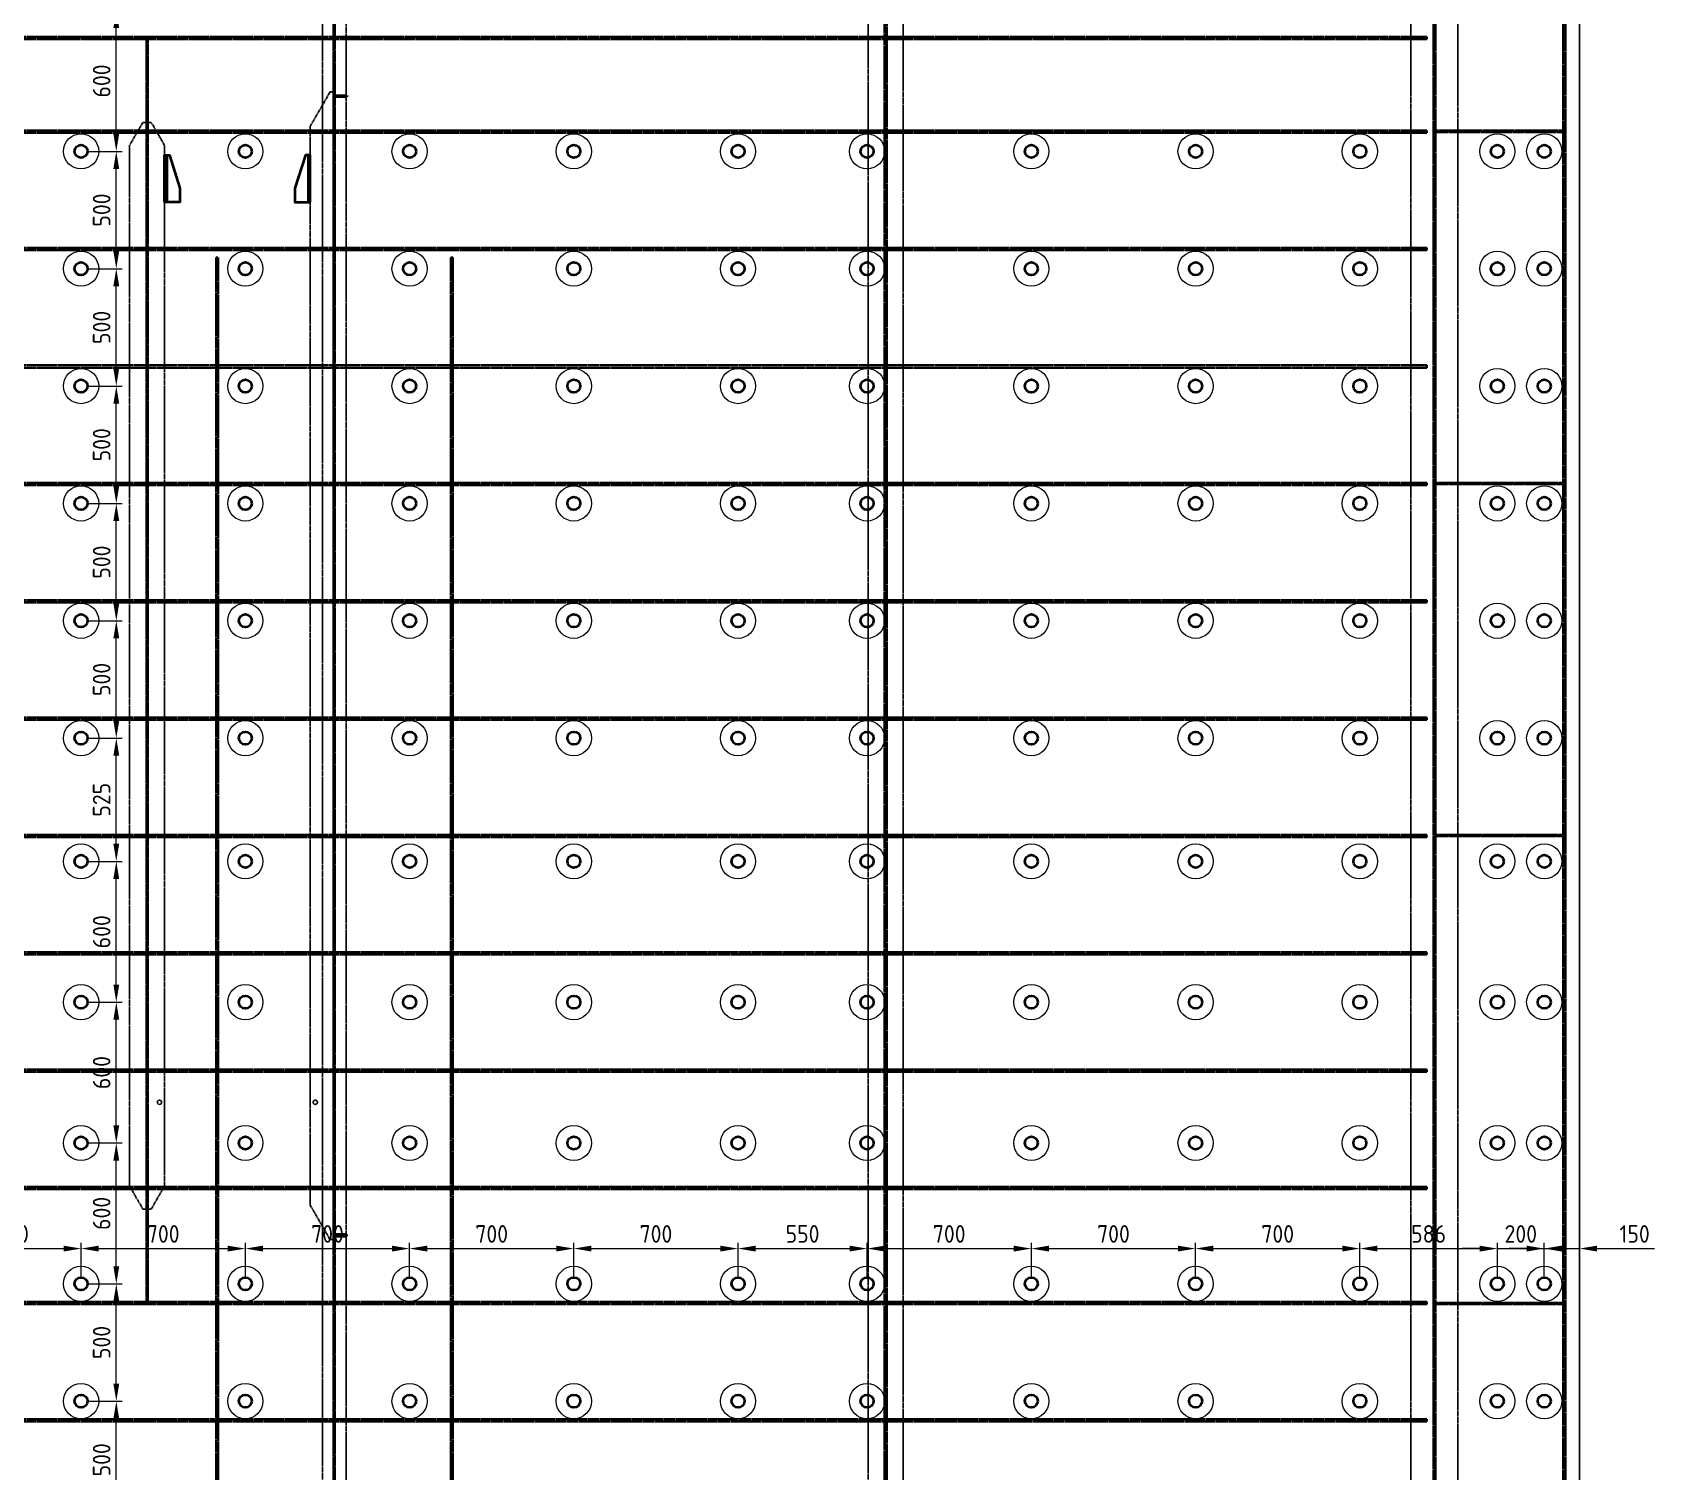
# Model space of a CAD drawing. Header units: millimetres. Extents: x -15442 to 12548, y -1071 to 35649.
# Drawn here: x 5634 to 12547, y 16528 to 22660 of the extents above; entities that cross this region are included whole.
import ezdxf

# ---------------------------------------------------------------- set-up
doc = ezdxf.new("R2010")
doc.units = ezdxf.units.MM
doc.linetypes.add('AM_ISO02W050', pattern=[7.5, 6, -1.5])
doc.linetypes.add('AM_ISO09W050', pattern=[22.5, 12, -1.5, 3, -1.5, 3, -1.5])
for name, color, linetype, lineweight in [('Mechanical-AM_0', 7, 'Continuous', 40), ('Mechanical-AM_11', 3, 'AM_ISO09W050', 25), ('Mechanical-AM_3', 6, 'AM_ISO02W050', 35), ('Mechanical-AM_9', 253, 'Continuous', 0)]:
    doc.layers.add(name, color=color, linetype=linetype, lineweight=lineweight)
doc.styles.get("Standard").update_dxf_attribs({"font": 'ISOCP.SHX'})
doc.dimstyles.new('AM_ISO', dxfattribs={"dimtxt": 3, "dimasz": 3, "dimexe": 1, "dimexo": 1, "dimgap": 1, "dimtad": 1, "dimdec": 0, "dimdsep": 46, "dimtxsty": 'Standard', "dimcen": 0, "dimclrd": 256, "dimclre": 256, "dimclrt": 2, "dimadec": 0, "dimazin": 2, "dimtp": 0.1, "dimtm": 0.1, "dimtfac": 0.71, "dimtdec": 0, "dimtmove": 0, "dimatfit": 3, "dimfxl": 1, "dimtzin": 0, "dimlwd": -1, "dimlwe": -1, "dimarcsym": 1})

# ---------------------------------------------------------------- blocks, each defined once
blk = doc.blocks.new('stop plate-tv')
blk.add_line((200, 9), (0, 9))
blk.add_lwpolyline([(0, 0), (200, 0), (200, 20), (60, 65), (0, 65)], close=True)
blk = doc.blocks.new('*D2296')
at = {"layer": 'Defpoints', "color": 0, "transparency": 16777216}
for p in [(5841.2, 17478.3), (5251.2, 17328.3), (5841.2, 17328.3)]:
    blk.add_point(p, dxfattribs=at)
at = {"layer": 'Mechanical-AM_9', "transparency": 16777216}
for p, q in [((5251.2, 17353.3), (5251.2, 17503.3)), ((5841.2, 17353.3), (5841.2, 17503.3)), ((5326.2, 17478.3), (5766.2, 17478.3))]:
    blk.add_line(p, q, dxfattribs=at)
for points in [[(5326.2, 17490.8), (5326.2, 17465.8), (5251.2, 17478.3)], [(5766.2, 17490.8), (5766.2, 17465.8), (5841.2, 17478.3)]]:
    blk.add_solid(points, dxfattribs=at)
at = {"layer": 'Mechanical-AM_9', "color": 2, "transparency": 16777216, "insert": (5546.2, 17540.8), "char_height": 75, "attachment_point": 5}
blk.add_mtext('590', dxfattribs=at)
blk = doc.blocks.new('*D2295')
at = {"layer": 'Defpoints', "color": 0, "transparency": 16777216}
for p in [(6541.2, 17478.3), (5841.2, 17328.3), (6541.2, 17328.3)]:
    blk.add_point(p, dxfattribs=at)
at = {"layer": 'Mechanical-AM_9', "transparency": 16777216}
for p, q in [((5841.2, 17353.3), (5841.2, 17503.3)), ((6541.2, 17353.3), (6541.2, 17503.3)), ((5916.2, 17478.3), (6466.2, 17478.3))]:
    blk.add_line(p, q, dxfattribs=at)
for points in [[(5916.2, 17490.8), (5916.2, 17465.8), (5841.2, 17478.3)], [(6466.2, 17490.8), (6466.2, 17465.8), (6541.2, 17478.3)]]:
    blk.add_solid(points, dxfattribs=at)
at = {"layer": 'Mechanical-AM_9', "color": 2, "transparency": 16777216, "insert": (6191.2, 17540.8), "char_height": 75, "attachment_point": 5}
blk.add_mtext('700', dxfattribs=at)
blk = doc.blocks.new('*D2294')
at = {"layer": 'Defpoints', "color": 0, "transparency": 16777216}
for p in [(7241.2, 17478.3), (6541.2, 17328.3), (7241.2, 17328.3)]:
    blk.add_point(p, dxfattribs=at)
at = {"layer": 'Mechanical-AM_9', "transparency": 16777216}
for p, q in [((6541.2, 17353.3), (6541.2, 17503.3)), ((7241.2, 17353.3), (7241.2, 17503.3)), ((6616.2, 17478.3), (7166.2, 17478.3))]:
    blk.add_line(p, q, dxfattribs=at)
for points in [[(6616.2, 17490.8), (6616.2, 17465.8), (6541.2, 17478.3)], [(7166.2, 17490.8), (7166.2, 17465.8), (7241.2, 17478.3)]]:
    blk.add_solid(points, dxfattribs=at)
at = {"layer": 'Mechanical-AM_9', "color": 2, "transparency": 16777216, "insert": (6891.2, 17540.8), "char_height": 75, "attachment_point": 5}
blk.add_mtext('700', dxfattribs=at)
blk = doc.blocks.new('*D2293')
at = {"layer": 'Defpoints', "color": 0, "transparency": 16777216}
for p in [(7941.2, 17478.3), (7241.2, 17328.3), (7941.2, 17328.3)]:
    blk.add_point(p, dxfattribs=at)
at = {"layer": 'Mechanical-AM_9', "transparency": 16777216}
for p, q in [((7241.2, 17353.3), (7241.2, 17503.3)), ((7941.2, 17353.3), (7941.2, 17503.3)), ((7316.2, 17478.3), (7866.2, 17478.3))]:
    blk.add_line(p, q, dxfattribs=at)
for points in [[(7316.2, 17490.8), (7316.2, 17465.8), (7241.2, 17478.3)], [(7866.2, 17490.8), (7866.2, 17465.8), (7941.2, 17478.3)]]:
    blk.add_solid(points, dxfattribs=at)
at = {"layer": 'Mechanical-AM_9', "color": 2, "transparency": 16777216, "insert": (7591.2, 17540.8), "char_height": 75, "attachment_point": 5}
blk.add_mtext('700', dxfattribs=at)
blk = doc.blocks.new('*D2292')
at = {"layer": 'Defpoints', "color": 0, "transparency": 16777216}
for p in [(8641.2, 17478.3), (7941.2, 17328.3), (8641.2, 17328.3)]:
    blk.add_point(p, dxfattribs=at)
at = {"layer": 'Mechanical-AM_9', "transparency": 16777216}
for p, q in [((7941.2, 17353.3), (7941.2, 17503.3)), ((8641.2, 17353.3), (8641.2, 17503.3)), ((8016.2, 17478.3), (8566.2, 17478.3))]:
    blk.add_line(p, q, dxfattribs=at)
for points in [[(8016.2, 17490.8), (8016.2, 17465.8), (7941.2, 17478.3)], [(8566.2, 17490.8), (8566.2, 17465.8), (8641.2, 17478.3)]]:
    blk.add_solid(points, dxfattribs=at)
at = {"layer": 'Mechanical-AM_9', "color": 2, "transparency": 16777216, "insert": (8291.2, 17540.8), "char_height": 75, "attachment_point": 5}
blk.add_mtext('700', dxfattribs=at)
blk = doc.blocks.new('*D2291')
at = {"layer": 'Defpoints', "color": 0, "transparency": 16777216}
for p in [(9191.2, 17478.3), (8641.2, 17328.3), (9191.2, 17328.3)]:
    blk.add_point(p, dxfattribs=at)
at = {"layer": 'Mechanical-AM_9', "transparency": 16777216}
for p, q in [((8641.2, 17353.3), (8641.2, 17503.3)), ((9191.2, 17353.3), (9191.2, 17503.3)), ((8716.2, 17478.3), (9116.2, 17478.3))]:
    blk.add_line(p, q, dxfattribs=at)
for points in [[(8716.2, 17490.8), (8716.2, 17465.8), (8641.2, 17478.3)], [(9116.2, 17490.8), (9116.2, 17465.8), (9191.2, 17478.3)]]:
    blk.add_solid(points, dxfattribs=at)
at = {"layer": 'Mechanical-AM_9', "color": 2, "transparency": 16777216, "insert": (8916.2, 17540.8), "char_height": 75, "attachment_point": 5}
blk.add_mtext('550', dxfattribs=at)
blk = doc.blocks.new('*D2290')
at = {"layer": 'Defpoints', "color": 0, "transparency": 16777216}
for p in [(9891.2, 17478.3), (9191.2, 17328.3), (9891.2, 17328.3)]:
    blk.add_point(p, dxfattribs=at)
at = {"layer": 'Mechanical-AM_9', "transparency": 16777216}
for p, q in [((9191.2, 17353.3), (9191.2, 17503.3)), ((9891.2, 17353.3), (9891.2, 17503.3)), ((9266.2, 17478.3), (9816.2, 17478.3))]:
    blk.add_line(p, q, dxfattribs=at)
for points in [[(9266.2, 17490.8), (9266.2, 17465.8), (9191.2, 17478.3)], [(9816.2, 17490.8), (9816.2, 17465.8), (9891.2, 17478.3)]]:
    blk.add_solid(points, dxfattribs=at)
at = {"layer": 'Mechanical-AM_9', "color": 2, "transparency": 16777216, "insert": (9541.2, 17540.8), "char_height": 75, "attachment_point": 5}
blk.add_mtext('700', dxfattribs=at)
blk = doc.blocks.new('*D2289')
at = {"layer": 'Defpoints', "color": 0, "transparency": 16777216}
for p in [(10591.2, 17478.3), (9891.2, 17328.3), (10591.2, 17328.3)]:
    blk.add_point(p, dxfattribs=at)
at = {"layer": 'Mechanical-AM_9', "transparency": 16777216}
for p, q in [((9891.2, 17353.3), (9891.2, 17503.3)), ((10591.2, 17353.3), (10591.2, 17503.3)), ((9966.2, 17478.3), (10516.2, 17478.3))]:
    blk.add_line(p, q, dxfattribs=at)
for points in [[(9966.2, 17490.8), (9966.2, 17465.8), (9891.2, 17478.3)], [(10516.2, 17490.8), (10516.2, 17465.8), (10591.2, 17478.3)]]:
    blk.add_solid(points, dxfattribs=at)
at = {"layer": 'Mechanical-AM_9', "color": 2, "transparency": 16777216, "insert": (10241.2, 17540.8), "char_height": 75, "attachment_point": 5}
blk.add_mtext('700', dxfattribs=at)
blk = doc.blocks.new('*D2288')
at = {"layer": 'Defpoints', "color": 0, "transparency": 16777216}
for p in [(11291.2, 17478.3), (10591.2, 17328.3), (11291.2, 17328.3)]:
    blk.add_point(p, dxfattribs=at)
at = {"layer": 'Mechanical-AM_9', "transparency": 16777216}
for p, q in [((10591.2, 17353.3), (10591.2, 17503.3)), ((11291.2, 17353.3), (11291.2, 17503.3)), ((10666.2, 17478.3), (11216.2, 17478.3))]:
    blk.add_line(p, q, dxfattribs=at)
for points in [[(10666.2, 17490.8), (10666.2, 17465.8), (10591.2, 17478.3)], [(11216.2, 17490.8), (11216.2, 17465.8), (11291.2, 17478.3)]]:
    blk.add_solid(points, dxfattribs=at)
at = {"layer": 'Mechanical-AM_9', "color": 2, "transparency": 16777216, "insert": (10941.2, 17540.8), "char_height": 75, "attachment_point": 5}
blk.add_mtext('700', dxfattribs=at)
blk = doc.blocks.new('*D2287')
at = {"layer": 'Defpoints', "color": 0, "transparency": 16777216}
for p in [(11877.3, 17478.3), (11291.2, 17328.3), (11877.3, 17328.3)]:
    blk.add_point(p, dxfattribs=at)
at = {"layer": 'Mechanical-AM_9', "transparency": 16777216}
for p, q in [((11291.2, 17353.3), (11291.2, 17503.3)), ((11877.3, 17353.3), (11877.3, 17503.3)), ((11366.2, 17478.3), (11802.3, 17478.3))]:
    blk.add_line(p, q, dxfattribs=at)
for points in [[(11366.2, 17490.8), (11366.2, 17465.8), (11291.2, 17478.3)], [(11802.3, 17490.8), (11802.3, 17465.8), (11877.3, 17478.3)]]:
    blk.add_solid(points, dxfattribs=at)
at = {"layer": 'Mechanical-AM_9', "color": 2, "transparency": 16777216, "insert": (11584.3, 17540.8), "char_height": 75, "attachment_point": 5}
blk.add_mtext('586', dxfattribs=at)
blk = doc.blocks.new('*D2286')
at = {"layer": 'Defpoints', "color": 0, "transparency": 16777216}
for p in [(12077.3, 17478.3), (11877.3, 17328.3), (12077.3, 17328.3)]:
    blk.add_point(p, dxfattribs=at)
at = {"layer": 'Mechanical-AM_9', "transparency": 16777216}
for p, q in [((11877.3, 17353.3), (11877.3, 17503.3)), ((12077.3, 17353.3), (12077.3, 17503.3)), ((11802.3, 17478.3), (11727.3, 17478.3)), ((11877.3, 17478.3), (12077.3, 17478.3)), ((12152.3, 17478.3), (12227.3, 17478.3))]:
    blk.add_line(p, q, dxfattribs=at)
for points in [[(11802.3, 17490.8), (11802.3, 17465.8), (11877.3, 17478.3)], [(12152.3, 17490.8), (12152.3, 17465.8), (12077.3, 17478.3)]]:
    blk.add_solid(points, dxfattribs=at)
at = {"layer": 'Mechanical-AM_9', "color": 2, "transparency": 16777216, "insert": (11977.3, 17540.8), "char_height": 75, "attachment_point": 5}
blk.add_mtext('200', dxfattribs=at)
blk = doc.blocks.new('*D2285')
at = {"layer": 'Defpoints', "color": 0, "transparency": 16777216}
for p in [(12227.3, 17478.3), (12077.3, 17328.3), (12227.3, 17328.3)]:
    blk.add_point(p, dxfattribs=at)
at = {"layer": 'Mechanical-AM_9', "transparency": 16777216}
for p, q in [((12077.3, 17353.3), (12077.3, 17503.3)), ((12227.3, 17353.3), (12227.3, 17503.3)), ((12002.3, 17478.3), (11927.3, 17478.3)), ((12077.3, 17478.3), (12227.3, 17478.3)), ((12302.3, 17478.3), (12547.4, 17478.3))]:
    blk.add_line(p, q, dxfattribs=at)
for points in [[(12002.3, 17490.8), (12002.3, 17465.8), (12077.3, 17478.3)], [(12302.3, 17490.8), (12302.3, 17465.8), (12227.3, 17478.3)]]:
    blk.add_solid(points, dxfattribs=at)
at = {"layer": 'Mechanical-AM_9', "color": 2, "transparency": 16777216, "insert": (12462.4, 17540.8), "char_height": 75, "attachment_point": 5}
blk.add_mtext('150', dxfattribs=at)
blk = doc.blocks.new('*D2271')
at = {"layer": 'Defpoints', "color": 0, "transparency": 16777216}
for p in [(5841.2, 16828.3), (5991.2, 16828.3), (5841.2, 16328.3)]:
    blk.add_point(p, dxfattribs=at)
at = {"layer": 'Mechanical-AM_9', "transparency": 16777216}
for p, q in [((5866.2, 16828.3), (6016.2, 16828.3)), ((5991.2, 16403.3), (5991.2, 16753.3)), ((5866.2, 16328.3), (6016.2, 16328.3))]:
    blk.add_line(p, q, dxfattribs=at)
for points in [[(5978.7, 16753.3), (6003.7, 16753.3), (5991.2, 16828.3)], [(5978.7, 16403.3), (6003.7, 16403.3), (5991.2, 16328.3)]]:
    blk.add_solid(points, dxfattribs=at)
at = {"layer": 'Mechanical-AM_9', "color": 2, "transparency": 16777216, "insert": (5928.7, 16578.3), "char_height": 75, "attachment_point": 5, "rotation": 90}
blk.add_mtext('500', dxfattribs=at)
blk = doc.blocks.new('*D2270')
at = {"layer": 'Defpoints', "color": 0, "transparency": 16777216}
for p in [(5841.2, 17328.3), (5991.2, 17328.3), (5841.2, 16828.3)]:
    blk.add_point(p, dxfattribs=at)
at = {"layer": 'Mechanical-AM_9', "transparency": 16777216}
for p, q in [((5866.2, 17328.3), (6016.2, 17328.3)), ((5991.2, 16903.3), (5991.2, 17253.3)), ((5866.2, 16828.3), (6016.2, 16828.3))]:
    blk.add_line(p, q, dxfattribs=at)
for points in [[(5978.7, 17253.3), (6003.7, 17253.3), (5991.2, 17328.3)], [(5978.7, 16903.3), (6003.7, 16903.3), (5991.2, 16828.3)]]:
    blk.add_solid(points, dxfattribs=at)
at = {"layer": 'Mechanical-AM_9', "color": 2, "transparency": 16777216, "insert": (5928.7, 17078.3), "char_height": 75, "attachment_point": 5, "rotation": 90}
blk.add_mtext('500', dxfattribs=at)
blk = doc.blocks.new('*D2269')
at = {"layer": 'Defpoints', "color": 0, "transparency": 16777216}
for p in [(5841.2, 17928.3), (5991.2, 17928.3), (5841.2, 17328.3)]:
    blk.add_point(p, dxfattribs=at)
at = {"layer": 'Mechanical-AM_9', "transparency": 16777216}
for p, q in [((5866.2, 17928.3), (6016.2, 17928.3)), ((5991.2, 17403.3), (5991.2, 17853.3)), ((5866.2, 17328.3), (6016.2, 17328.3))]:
    blk.add_line(p, q, dxfattribs=at)
for points in [[(5978.7, 17853.3), (6003.7, 17853.3), (5991.2, 17928.3)], [(5978.7, 17403.3), (6003.7, 17403.3), (5991.2, 17328.3)]]:
    blk.add_solid(points, dxfattribs=at)
at = {"layer": 'Mechanical-AM_9', "color": 2, "transparency": 16777216, "insert": (5928.7, 17628.3), "char_height": 75, "attachment_point": 5, "rotation": 90}
blk.add_mtext('600', dxfattribs=at)
blk = doc.blocks.new('*D2268')
at = {"layer": 'Defpoints', "color": 0, "transparency": 16777216}
for p in [(5841.2, 18528.3), (5991.2, 18528.3), (5841.2, 17928.3)]:
    blk.add_point(p, dxfattribs=at)
at = {"layer": 'Mechanical-AM_9', "transparency": 16777216}
for p, q in [((5866.2, 18528.3), (6016.2, 18528.3)), ((5991.2, 18003.3), (5991.2, 18453.3)), ((5866.2, 17928.3), (6016.2, 17928.3))]:
    blk.add_line(p, q, dxfattribs=at)
for points in [[(5978.7, 18453.3), (6003.7, 18453.3), (5991.2, 18528.3)], [(5978.7, 18003.3), (6003.7, 18003.3), (5991.2, 17928.3)]]:
    blk.add_solid(points, dxfattribs=at)
at = {"layer": 'Mechanical-AM_9', "color": 2, "transparency": 16777216, "insert": (5928.7, 18228.3), "char_height": 75, "attachment_point": 5, "rotation": 90}
blk.add_mtext('600', dxfattribs=at)
blk = doc.blocks.new('*D2267')
at = {"layer": 'Defpoints', "color": 0, "transparency": 16777216}
for p in [(5841.2, 19128.3), (5991.2, 19128.3), (5841.2, 18528.3)]:
    blk.add_point(p, dxfattribs=at)
at = {"layer": 'Mechanical-AM_9', "transparency": 16777216}
for p, q in [((5866.2, 19128.3), (6016.2, 19128.3)), ((5991.2, 18603.3), (5991.2, 19053.3)), ((5866.2, 18528.3), (6016.2, 18528.3))]:
    blk.add_line(p, q, dxfattribs=at)
for points in [[(5978.7, 19053.3), (6003.7, 19053.3), (5991.2, 19128.3)], [(5978.7, 18603.3), (6003.7, 18603.3), (5991.2, 18528.3)]]:
    blk.add_solid(points, dxfattribs=at)
at = {"layer": 'Mechanical-AM_9', "color": 2, "transparency": 16777216, "insert": (5928.7, 18828.3), "char_height": 75, "attachment_point": 5, "rotation": 90}
blk.add_mtext('600', dxfattribs=at)
blk = doc.blocks.new('*D2266')
at = {"layer": 'Defpoints', "color": 0, "transparency": 16777216}
for p in [(5841.2, 19653.3), (5991.2, 19653.3), (5841.2, 19128.3)]:
    blk.add_point(p, dxfattribs=at)
at = {"layer": 'Mechanical-AM_9', "transparency": 16777216}
for p, q in [((5866.2, 19653.3), (6016.2, 19653.3)), ((5991.2, 19203.3), (5991.2, 19578.3)), ((5866.2, 19128.3), (6016.2, 19128.3))]:
    blk.add_line(p, q, dxfattribs=at)
for points in [[(5978.7, 19578.3), (6003.7, 19578.3), (5991.2, 19653.3)], [(5978.7, 19203.3), (6003.7, 19203.3), (5991.2, 19128.3)]]:
    blk.add_solid(points, dxfattribs=at)
at = {"layer": 'Mechanical-AM_9', "color": 2, "transparency": 16777216, "insert": (5928.7, 19390.8), "char_height": 75, "attachment_point": 5, "rotation": 90}
blk.add_mtext('525', dxfattribs=at)
blk = doc.blocks.new('*D2265')
at = {"layer": 'Defpoints', "color": 0, "transparency": 16777216}
for p in [(5841.2, 20153.3), (5991.2, 20153.3), (5841.2, 19653.3)]:
    blk.add_point(p, dxfattribs=at)
at = {"layer": 'Mechanical-AM_9', "transparency": 16777216}
for p, q in [((5866.2, 20153.3), (6016.2, 20153.3)), ((5991.2, 19728.3), (5991.2, 20078.3)), ((5866.2, 19653.3), (6016.2, 19653.3))]:
    blk.add_line(p, q, dxfattribs=at)
for points in [[(5978.7, 20078.3), (6003.7, 20078.3), (5991.2, 20153.3)], [(5978.7, 19728.3), (6003.7, 19728.3), (5991.2, 19653.3)]]:
    blk.add_solid(points, dxfattribs=at)
at = {"layer": 'Mechanical-AM_9', "color": 2, "transparency": 16777216, "insert": (5928.7, 19903.3), "char_height": 75, "attachment_point": 5, "rotation": 90}
blk.add_mtext('500', dxfattribs=at)
blk = doc.blocks.new('*D2264')
at = {"layer": 'Defpoints', "color": 0, "transparency": 16777216}
for p in [(5841.2, 20653.3), (5991.2, 20653.3), (5841.2, 20153.3)]:
    blk.add_point(p, dxfattribs=at)
at = {"layer": 'Mechanical-AM_9', "transparency": 16777216}
for p, q in [((5866.2, 20653.3), (6016.2, 20653.3)), ((5991.2, 20228.3), (5991.2, 20578.3)), ((5866.2, 20153.3), (6016.2, 20153.3))]:
    blk.add_line(p, q, dxfattribs=at)
for points in [[(5978.7, 20578.3), (6003.7, 20578.3), (5991.2, 20653.3)], [(5978.7, 20228.3), (6003.7, 20228.3), (5991.2, 20153.3)]]:
    blk.add_solid(points, dxfattribs=at)
at = {"layer": 'Mechanical-AM_9', "color": 2, "transparency": 16777216, "insert": (5928.7, 20403.3), "char_height": 75, "attachment_point": 5, "rotation": 90}
blk.add_mtext('500', dxfattribs=at)
blk = doc.blocks.new('*D2263')
at = {"layer": 'Defpoints', "color": 0, "transparency": 16777216}
for p in [(5841.2, 21153.3), (5991.2, 21153.3), (5841.2, 20653.3)]:
    blk.add_point(p, dxfattribs=at)
at = {"layer": 'Mechanical-AM_9', "transparency": 16777216}
for p, q in [((5866.2, 21153.3), (6016.2, 21153.3)), ((5991.2, 20728.3), (5991.2, 21078.3)), ((5866.2, 20653.3), (6016.2, 20653.3))]:
    blk.add_line(p, q, dxfattribs=at)
for points in [[(5978.7, 21078.3), (6003.7, 21078.3), (5991.2, 21153.3)], [(5978.7, 20728.3), (6003.7, 20728.3), (5991.2, 20653.3)]]:
    blk.add_solid(points, dxfattribs=at)
at = {"layer": 'Mechanical-AM_9', "color": 2, "transparency": 16777216, "insert": (5928.7, 20903.3), "char_height": 75, "attachment_point": 5, "rotation": 90}
blk.add_mtext('500', dxfattribs=at)
blk = doc.blocks.new('*D2262')
at = {"layer": 'Defpoints', "color": 0, "transparency": 16777216}
for p in [(5841.2, 21653.3), (5991.2, 21653.3), (5841.2, 21153.3)]:
    blk.add_point(p, dxfattribs=at)
at = {"layer": 'Mechanical-AM_9', "transparency": 16777216}
for p, q in [((5866.2, 21653.3), (6016.2, 21653.3)), ((5991.2, 21228.3), (5991.2, 21578.3)), ((5866.2, 21153.3), (6016.2, 21153.3))]:
    blk.add_line(p, q, dxfattribs=at)
for points in [[(5978.7, 21578.3), (6003.7, 21578.3), (5991.2, 21653.3)], [(5978.7, 21228.3), (6003.7, 21228.3), (5991.2, 21153.3)]]:
    blk.add_solid(points, dxfattribs=at)
at = {"layer": 'Mechanical-AM_9', "color": 2, "transparency": 16777216, "insert": (5928.7, 21403.3), "char_height": 75, "attachment_point": 5, "rotation": 90}
blk.add_mtext('500', dxfattribs=at)
blk = doc.blocks.new('*D2261')
at = {"layer": 'Defpoints', "color": 0, "transparency": 16777216}
for p in [(5841.2, 22153.3), (5991.2, 22153.3), (5841.2, 21653.3)]:
    blk.add_point(p, dxfattribs=at)
at = {"layer": 'Mechanical-AM_9', "transparency": 16777216}
for p, q in [((5866.2, 22153.3), (6016.2, 22153.3)), ((5991.2, 21728.3), (5991.2, 22078.3)), ((5866.2, 21653.3), (6016.2, 21653.3))]:
    blk.add_line(p, q, dxfattribs=at)
for points in [[(5978.7, 22078.3), (6003.7, 22078.3), (5991.2, 22153.3)], [(5978.7, 21728.3), (6003.7, 21728.3), (5991.2, 21653.3)]]:
    blk.add_solid(points, dxfattribs=at)
at = {"layer": 'Mechanical-AM_9', "color": 2, "transparency": 16777216, "insert": (5928.7, 21903.3), "char_height": 75, "attachment_point": 5, "rotation": 90}
blk.add_mtext('500', dxfattribs=at)
blk = doc.blocks.new('*D2260')
at = {"layer": 'Defpoints', "color": 0, "transparency": 16777216}
for p in [(5841.2, 22753.3), (5991.2, 22753.3), (5841.2, 22153.3)]:
    blk.add_point(p, dxfattribs=at)
at = {"layer": 'Mechanical-AM_9', "transparency": 16777216}
for p, q in [((5866.2, 22753.3), (6016.2, 22753.3)), ((5991.2, 22228.3), (5991.2, 22678.3)), ((5866.2, 22153.3), (6016.2, 22153.3))]:
    blk.add_line(p, q, dxfattribs=at)
for points in [[(5978.7, 22678.3), (6003.7, 22678.3), (5991.2, 22753.3)], [(5978.7, 22228.3), (6003.7, 22228.3), (5991.2, 22153.3)]]:
    blk.add_solid(points, dxfattribs=at)
at = {"layer": 'Mechanical-AM_9', "color": 2, "transparency": 16777216, "insert": (5928.7, 22453.3), "char_height": 75, "attachment_point": 5, "rotation": 90}
blk.add_mtext('600', dxfattribs=at)
blk = doc.blocks.new('PNL_01_2_L.H_2_2_2_2_2_2', base_point=(-542.7, 10174.2))
for centre in [(5841.2, 22153.3), (6541.2, 22153.3), (7241.2, 22153.3), (7941.2, 22153.3), (8641.2, 22153.3), (9191.2, 22153.3), (9891.2, 22153.3), (10591.2, 22153.3), (11291.2, 22153.3), (11877.3, 22153.3), (12077.3, 22153.3), (5841.2, 21653.3), (6541.2, 21653.3), (7241.2, 21653.3), (7941.2, 21653.3), (8641.2, 21653.3), (9191.2, 21653.3), (9891.2, 21653.3), (10591.2, 21653.3), (11291.2, 21653.3), (11877.3, 21653.3), (12077.3, 21653.3), (5841.2, 21153.3), (6541.2, 21153.3), (7241.2, 21153.3), (7941.2, 21153.3), (8641.2, 21153.3), (9191.2, 21153.3), (9891.2, 21153.3), (10591.2, 21153.3), (11291.2, 21153.3), (11877.3, 21153.3), (12077.3, 21153.3), (5841.2, 20653.3), (6541.2, 20653.3), (7241.2, 20653.3), (7941.2, 20653.3), (8641.2, 20653.3), (9191.2, 20653.3), (9891.2, 20653.3), (10591.2, 20653.3), (11291.2, 20653.3), (11877.3, 20653.3), (12077.3, 20653.3), (5841.2, 20153.3), (6541.2, 20153.3), (7241.2, 20153.3), (7941.2, 20153.3), (8641.2, 20153.3), (9191.2, 20153.3), (9891.2, 20153.3), (10591.2, 20153.3), (11291.2, 20153.3), (11877.3, 20153.3), (12077.3, 20153.3), (5841.2, 19653.3), (6541.2, 19653.3), (7241.2, 19653.3), (7941.2, 19653.3), (8641.2, 19653.3), (9191.2, 19653.3), (9891.2, 19653.3), (10591.2, 19653.3), (11291.2, 19653.3), (11877.3, 19653.3), (12077.3, 19653.3), (5841.2, 19128.3), (6541.2, 19128.3), (7241.2, 19128.3), (7941.2, 19128.3), (8641.2, 19128.3), (9191.2, 19128.3), (9891.2, 19128.3), (10591.2, 19128.3), (11291.2, 19128.3), (11877.3, 19128.3), (12077.3, 19128.3), (5841.2, 18528.3), (6541.2, 18528.3), (7241.2, 18528.3), (7941.2, 18528.3), (8641.2, 18528.3), (9191.2, 18528.3), (9891.2, 18528.3), (10591.2, 18528.3), (11291.2, 18528.3), (11877.3, 18528.3), (12077.3, 18528.3), (5841.2, 17928.3), (6541.2, 17928.3), (7241.2, 17928.3), (7941.2, 17928.3), (8641.2, 17928.3), (9191.2, 17928.3), (9891.2, 17928.3), (10591.2, 17928.3), (11291.2, 17928.3), (11877.3, 17928.3), (12077.3, 17928.3), (5841.2, 17328.3), (6541.2, 17328.3), (7241.2, 17328.3), (7941.2, 17328.3), (8641.2, 17328.3), (9191.2, 17328.3), (9891.2, 17328.3), (10591.2, 17328.3), (11291.2, 17328.3), (11877.3, 17328.3), (12077.3, 17328.3), (5841.2, 16828.3), (6541.2, 16828.3), (7241.2, 16828.3), (7941.2, 16828.3), (8641.2, 16828.3), (9191.2, 16828.3), (9891.2, 16828.3), (10591.2, 16828.3), (11291.2, 16828.3), (11877.3, 16828.3), (12077.3, 16828.3)]:
    blk.add_circle(centre, 27.5)
at = {"layer": 'Mechanical-AM_9'}
for centre in [(5841.2, 22153.3), (6541.2, 22153.3), (7241.2, 22153.3), (7941.2, 22153.3), (8641.2, 22153.3), (9191.2, 22153.3), (9891.2, 22153.3), (10591.2, 22153.3), (11291.2, 22153.3), (11877.3, 22153.3), (12077.3, 22153.3), (5841.2, 21653.3), (6541.2, 21653.3), (7241.2, 21653.3), (7941.2, 21653.3), (8641.2, 21653.3), (9191.2, 21653.3), (9891.2, 21653.3), (10591.2, 21653.3), (11291.2, 21653.3), (11877.3, 21653.3), (12077.3, 21653.3), (5841.2, 21153.3), (6541.2, 21153.3), (7241.2, 21153.3), (7941.2, 21153.3), (8641.2, 21153.3), (9191.2, 21153.3), (9891.2, 21153.3), (10591.2, 21153.3), (11291.2, 21153.3), (11877.3, 21153.3), (12077.3, 21153.3), (5841.2, 20653.3), (6541.2, 20653.3), (7241.2, 20653.3), (7941.2, 20653.3), (8641.2, 20653.3), (9191.2, 20653.3), (9891.2, 20653.3), (10591.2, 20653.3), (11291.2, 20653.3), (11877.3, 20653.3), (12077.3, 20653.3), (5841.2, 20153.3), (6541.2, 20153.3), (7241.2, 20153.3), (7941.2, 20153.3), (8641.2, 20153.3), (9191.2, 20153.3), (9891.2, 20153.3), (10591.2, 20153.3), (11291.2, 20153.3), (11877.3, 20153.3), (12077.3, 20153.3), (5841.2, 19653.3), (6541.2, 19653.3), (7241.2, 19653.3), (7941.2, 19653.3), (8641.2, 19653.3), (9191.2, 19653.3), (9891.2, 19653.3), (10591.2, 19653.3), (11291.2, 19653.3), (11877.3, 19653.3), (12077.3, 19653.3), (5841.2, 19128.3), (6541.2, 19128.3), (7241.2, 19128.3), (7941.2, 19128.3), (8641.2, 19128.3), (9191.2, 19128.3), (9891.2, 19128.3), (10591.2, 19128.3), (11291.2, 19128.3), (11877.3, 19128.3), (12077.3, 19128.3), (5841.2, 18528.3), (6541.2, 18528.3), (7241.2, 18528.3), (7941.2, 18528.3), (8641.2, 18528.3), (9191.2, 18528.3), (9891.2, 18528.3), (10591.2, 18528.3), (11291.2, 18528.3), (11877.3, 18528.3), (12077.3, 18528.3), (5841.2, 17928.3), (6541.2, 17928.3), (7241.2, 17928.3), (7941.2, 17928.3), (8641.2, 17928.3), (9191.2, 17928.3), (9891.2, 17928.3), (10591.2, 17928.3), (11291.2, 17928.3), (11877.3, 17928.3), (12077.3, 17928.3), (5841.2, 17328.3), (6541.2, 17328.3), (7241.2, 17328.3), (7941.2, 17328.3), (8641.2, 17328.3), (9191.2, 17328.3), (9891.2, 17328.3), (10591.2, 17328.3), (11291.2, 17328.3), (11877.3, 17328.3), (12077.3, 17328.3), (5841.2, 16828.3), (6541.2, 16828.3), (7241.2, 16828.3), (7941.2, 16828.3), (8641.2, 16828.3), (9191.2, 16828.3), (9891.2, 16828.3), (10591.2, 16828.3), (11291.2, 16828.3), (11877.3, 16828.3), (12077.3, 16828.3)]:
    blk.add_circle(centre, 75, dxfattribs=at)
for p1, p2, distance, picture, middle in [((5841.2, 22153.3), (5841.2, 22753.3), -150, '*D2260', (5928.7, 22453.3)), ((5841.2, 21653.3), (5841.2, 22153.3), -150, '*D2261', (5928.7, 21903.3)), ((5841.2, 21153.3), (5841.2, 21653.3), -150, '*D2262', (5928.7, 21403.3)), ((5841.2, 20653.3), (5841.2, 21153.3), -150, '*D2263', (5928.7, 20903.3)), ((5841.2, 20153.3), (5841.2, 20653.3), -150, '*D2264', (5928.7, 20403.3)), ((5841.2, 19653.3), (5841.2, 20153.3), -150, '*D2265', (5928.7, 19903.3)), ((5841.2, 19128.3), (5841.2, 19653.3), -150, '*D2266', (5928.7, 19390.8)), ((5841.2, 18528.3), (5841.2, 19128.3), -150, '*D2267', (5928.7, 18828.3)), ((5841.2, 17928.3), (5841.2, 18528.3), -150, '*D2268', (5928.7, 18228.3)), ((5841.2, 17328.3), (5841.2, 17928.3), -150, '*D2269', (5928.7, 17628.3)), ((5251.2, 17328.3), (5841.2, 17328.3), 150, '*D2296', (5546.2, 17540.8)), ((5841.2, 17328.3), (6541.2, 17328.3), 150, '*D2295', (6191.2, 17540.8)), ((6541.2, 17328.3), (7241.2, 17328.3), 150, '*D2294', (6891.2, 17540.8)), ((7241.2, 17328.3), (7941.2, 17328.3), 150, '*D2293', (7591.2, 17540.8)), ((7941.2, 17328.3), (8641.2, 17328.3), 150, '*D2292', (8291.2, 17540.8)), ((8641.2, 17328.3), (9191.2, 17328.3), 150, '*D2291', (8916.2, 17540.8)), ((9191.2, 17328.3), (9891.2, 17328.3), 150, '*D2290', (9541.2, 17540.8)), ((9891.2, 17328.3), (10591.2, 17328.3), 150, '*D2289', (10241.2, 17540.8)), ((10591.2, 17328.3), (11291.2, 17328.3), 150, '*D2288', (10941.2, 17540.8)), ((11291.2, 17328.3), (11877.3, 17328.3), 150, '*D2287', (11584.3, 17540.8)), ((11877.3, 17328.3), (12077.3, 17328.3), 150, '*D2286', (11977.3, 17540.8)), ((12077.3, 17328.3), (12227.3, 17328.3), 150, '*D2285', (12462.4, 17540.8)), ((5841.2, 16828.3), (5841.2, 17328.3), -150, '*D2270', (5928.7, 17078.3)), ((5841.2, 16328.3), (5841.2, 16828.3), -150, '*D2271', (5928.7, 16578.3))]:
    dim = blk.add_aligned_dim(p1=p1, p2=p2, distance=distance, dimstyle='AM_ISO', override={"dimscale": 25}, dxfattribs=at)
    dim.commit()
    dim.dimension.update_dxf_attribs({"geometry": picture, "text_midpoint": middle})

msp = doc.modelspace()

# ---------------------------------------------------------------- linework, layer by layer
msp.add_lwpolyline([(-7.7, 24404.2), (11642.3, 24404.2), (11642.3, 23959.2, 0.414214), (11672.3, 23929.2), (12227.3, 23929.2), (12227.3, 10389.2), (11672.3, 10389.2, 0.414214), (11642.3, 10359.2), (11642.3, 10174.2), (-7.7, 10174.2), (-7.7, 10359.2, 0.414214), (-37.7, 10389.2), (-542.7, 10389.2), (-542.7, 23929.2), (-37.7, 23929.2, 0.414214), (-7.7, 23959.2)], format="xyb", close=True)
at = {"layer": 'Mechanical-AM_0', "linetype": 'AM_ISO02W050'}
for points in [[(9267.3, 23830.7), (9273.3, 23830.7), (9273.3, 10747.7), (9267.3, 10747.7)], [(11606.3, 23664.2), (11612.3, 23664.2), (11612.3, 10914.2), (11606.3, 10914.2)], [(6917.3, 12401.7), (6923.3, 12401.7), (6923.3, 23326.7), (6917.3, 23326.7)], [(6125.3, 17251.2), (6125.3, 22631.7), (6119.3, 22631.7), (6119.3, 17251.2)], [(6973.3, 22391.7), (6973.3, 22385.7), (6923.3, 22385.7), (6923.3, 22391.7)], [(11612.3, 22241.7), (12157.3, 22241.7), (12157.3, 22235.7), (11612.3, 22235.7)], [(11612.3, 20741.7), (12157.3, 20741.7), (12157.3, 20735.7), (11612.3, 20735.7)], [(11612.3, 19241.7), (12157.3, 19241.7), (12157.3, 19235.7), (11612.3, 19235.7)], [(6973.5, 17531.7), (6973.5, 17537.7), (6923.5, 17537.7), (6923.5, 17531.7)], [(11612.3, 17247.7), (12157.3, 17247.7), (12157.3, 17241.7), (11612.3, 17241.7)]]:
    msp.add_lwpolyline(points, close=True, dxfattribs=at)
at = {"layer": 'Mechanical-AM_11', "color": 3}
for points in [[(6870.3, 11770.8), (6899.8, 11860.7), (6899.8, 11960.7), (6870.3, 12050.6), (6870.3, 23713.7), (6970.3, 23713.7), (6970.3, 12050.6), (6999.8, 11960.7), (6999.8, 11860.7), (6970.3, 11770.8), (6970.3, 10899.2), (6870.3, 10899.2)], [(9345.3, 10919.7), (9195.3, 10919.7), (9195.3, 23658.7), (9345.3, 23658.7)], [(11709.3, 12374), (11509.3, 12374), (11509.3, 23303.7), (11709.3, 23303.7)], [(6917.3, 22406.7), (6902.3, 22406.7), (6817.3, 22259.5), (6817.3, 17664), (6902.3, 17516.7), (6917.3, 17516.7)], [(6197.3, 22178), (6140.3, 22276.7), (6104.3, 22276.7), (6047.3, 22178), (6047.3, 17745.5), (6104.3, 17646.7), (6140.3, 17646.7), (6197.3, 17745.5)]]:
    msp.add_lwpolyline(points, close=True, dxfattribs=at)
at = {"layer": 'Mechanical-AM_11'}
for centre in [(6175.3, 18101.7), (6839.3, 18101.7)]:
    msp.add_circle(centre, 9, dxfattribs=at)
at = {"layer": 'Mechanical-AM_3', "color": 30, "linetype": 'AM_ISO02W050'}
for points in [[(12167.3, 10434.2), (12157.3, 10434.2), (12157.3, 23851.7), (12167.3, 23851.7)], [(11576.3, 22641.7), (58.3, 22641.7), (58.3, 22631.7), (11576.3, 22631.7)], [(11576.3, 22241.7), (58.3, 22241.7), (58.3, 22231.7), (11576.3, 22231.7)], [(11576.3, 21741.7), (58.3, 21741.7), (58.3, 21731.7), (11576.3, 21731.7)], [(11576.3, 21241.7), (58.3, 21241.7), (58.3, 21231.7), (11576.3, 21231.7)], [(11576.3, 20741.7), (58.3, 20741.7), (58.3, 20731.7), (11576.3, 20731.7)], [(11576.3, 20241.7), (58.3, 20241.7), (58.3, 20231.7), (11576.3, 20231.7)], [(11576.3, 19741.7), (58.3, 19741.7), (58.3, 19731.7), (11576.3, 19731.7)], [(11576.3, 19241.7), (58.3, 19241.7), (58.3, 19231.7), (11576.3, 19231.7)], [(11576.3, 18741.7), (58.3, 18741.7), (58.3, 18731.7), (11576.3, 18731.7)], [(11576.3, 18241.7), (58.3, 18241.7), (58.3, 18231.7), (11576.3, 18231.7)], [(11576.3, 17741.2), (58.3, 17741.2), (58.3, 17731.2), (11576.3, 17731.2)], [(11576.3, 17251.2), (58.3, 17251.2), (58.3, 17241.2), (11576.3, 17241.2)], [(11576.3, 16751.7), (58.3, 16751.7), (58.3, 16741.7), (11576.3, 16741.7)]]:
    msp.add_lwpolyline(points, close=True, dxfattribs=at)
at = {"layer": 'Mechanical-AM_3', "color": 6, "linetype": 'AM_ISO02W050'}
for points in [[(6417.3, 13281.7), (6417.3, 21701.7), (6425.3, 21701.7), (6425.3, 13281.7)], [(7425.3, 13281.7), (7425.3, 21701.7), (7417.3, 21701.7), (7417.3, 13281.7)]]:
    msp.add_lwpolyline(points, close=True, dxfattribs=at)

# ---------------------------------------------------------------- block references
at = {"layer": 'Mechanical-AM_0'}
msp.add_blockref('PNL_01_2_L.H_2_2_2_2_2_2', (-542.7, 10174.2), dxfattribs=at)
at = {"layer": 'Mechanical-AM_0', "xscale": -1, "rotation": 270}
msp.add_blockref('stop plate-tv', (6197.3, 21936.7), dxfattribs=at)
at = {"layer": 'Mechanical-AM_0', "rotation": 90}
msp.add_blockref('stop plate-tv', (6817.3, 21936.7), dxfattribs=at)

doc.saveas('drawing.dxf')
